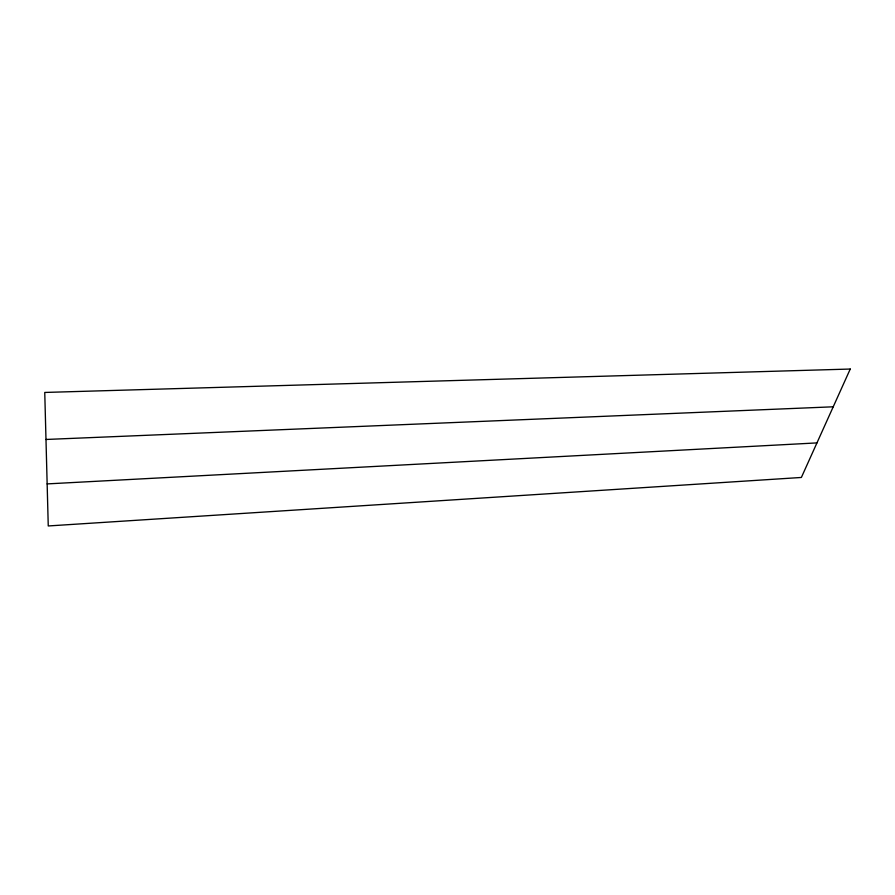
<?xml version="1.0" encoding="UTF-8"?>
<svg xmlns="http://www.w3.org/2000/svg" width="895" height="895" viewBox="0 0 895 895"><rect width="100%" height="100%" fill="white"/><g stroke="black" fill="none" stroke-linecap="round" stroke-linejoin="round"><path stroke-width="1.34" d="M47.144 483.904L816.945 442.902M45.981 439.467L833.223 406.8M850.25 369.042L801.372 477.46L48.252 525.958L44.75 392.446L850.25 369.042"/></g></svg>
